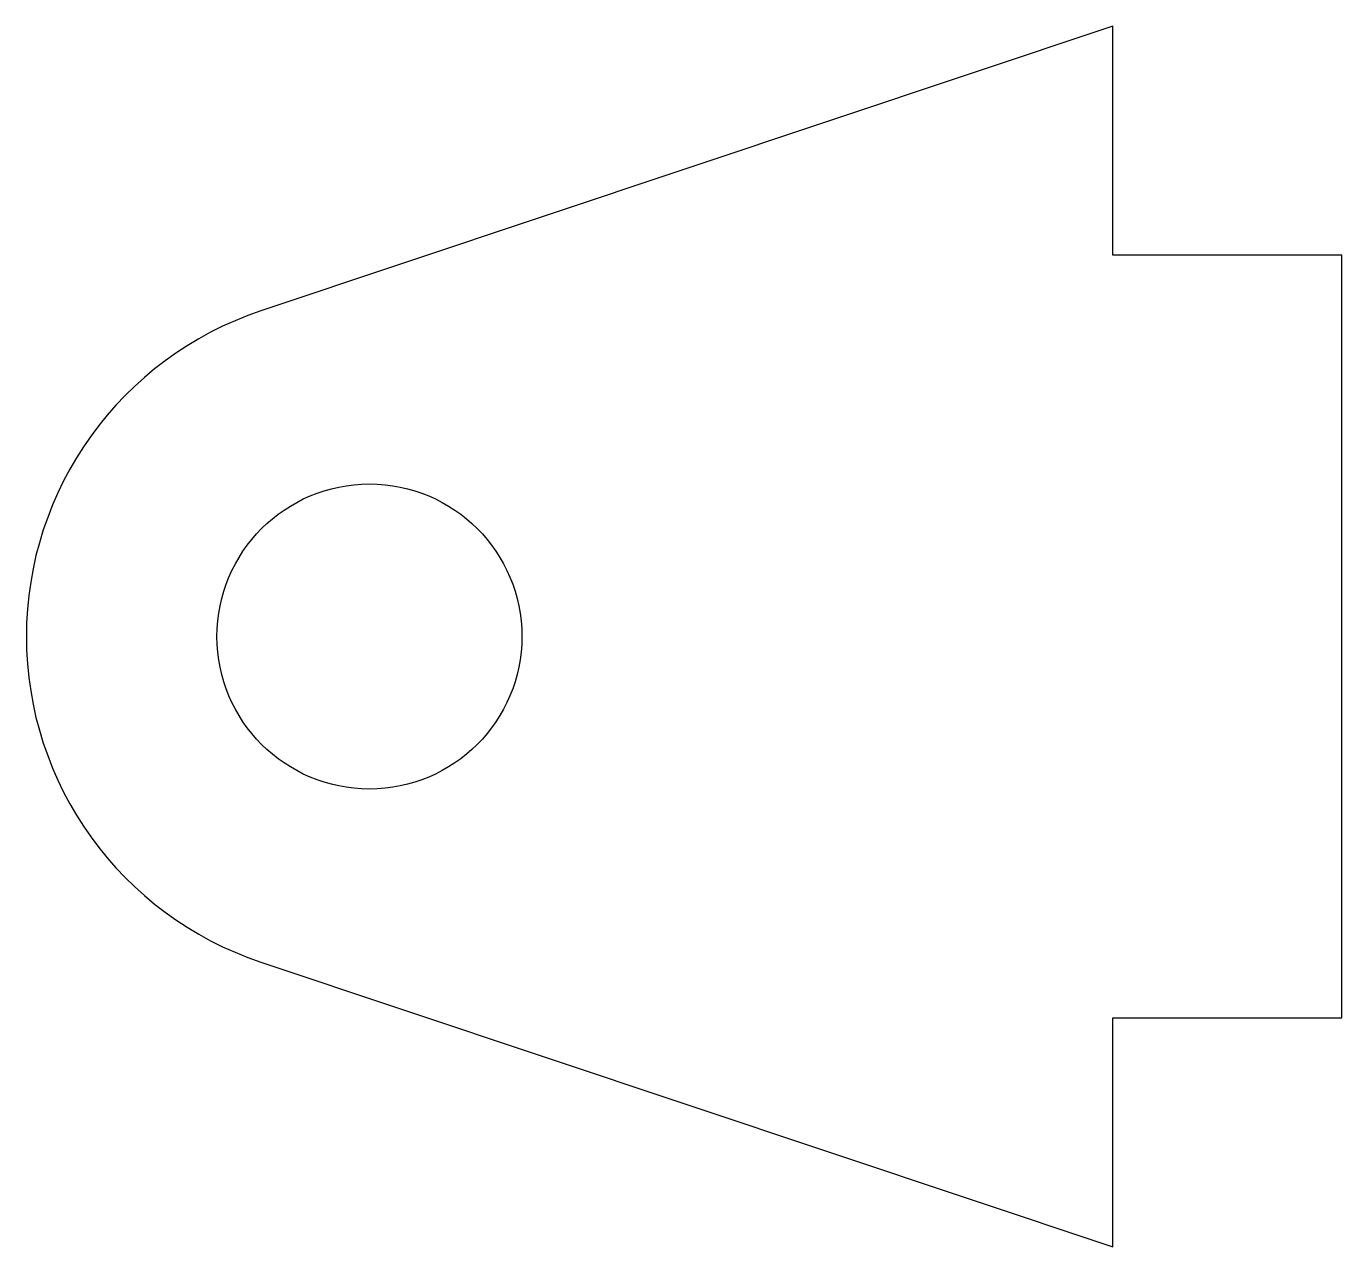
# Model space of a CAD drawing. Header units: millimetres. Extents: x -4.5 to 12.8, y -8 to 8.
import ezdxf

# ---------------------------------------------------------------- set-up
doc = ezdxf.new("R2010")
doc.units = ezdxf.units.MM

msp = doc.modelspace()

# ---------------------------------------------------------------- linework, layer by layer
msp.add_lwpolyline([(12.75, 5), (9.75, 5), (9.75, 8), (-1.425, 4.268, 0.720357), (-1.425, -4.268), (9.75, -8), (9.75, -5), (12.75, -5)], format="xyb", close=True)
msp.add_circle((0, 0), 2)

doc.saveas('drawing.dxf')
